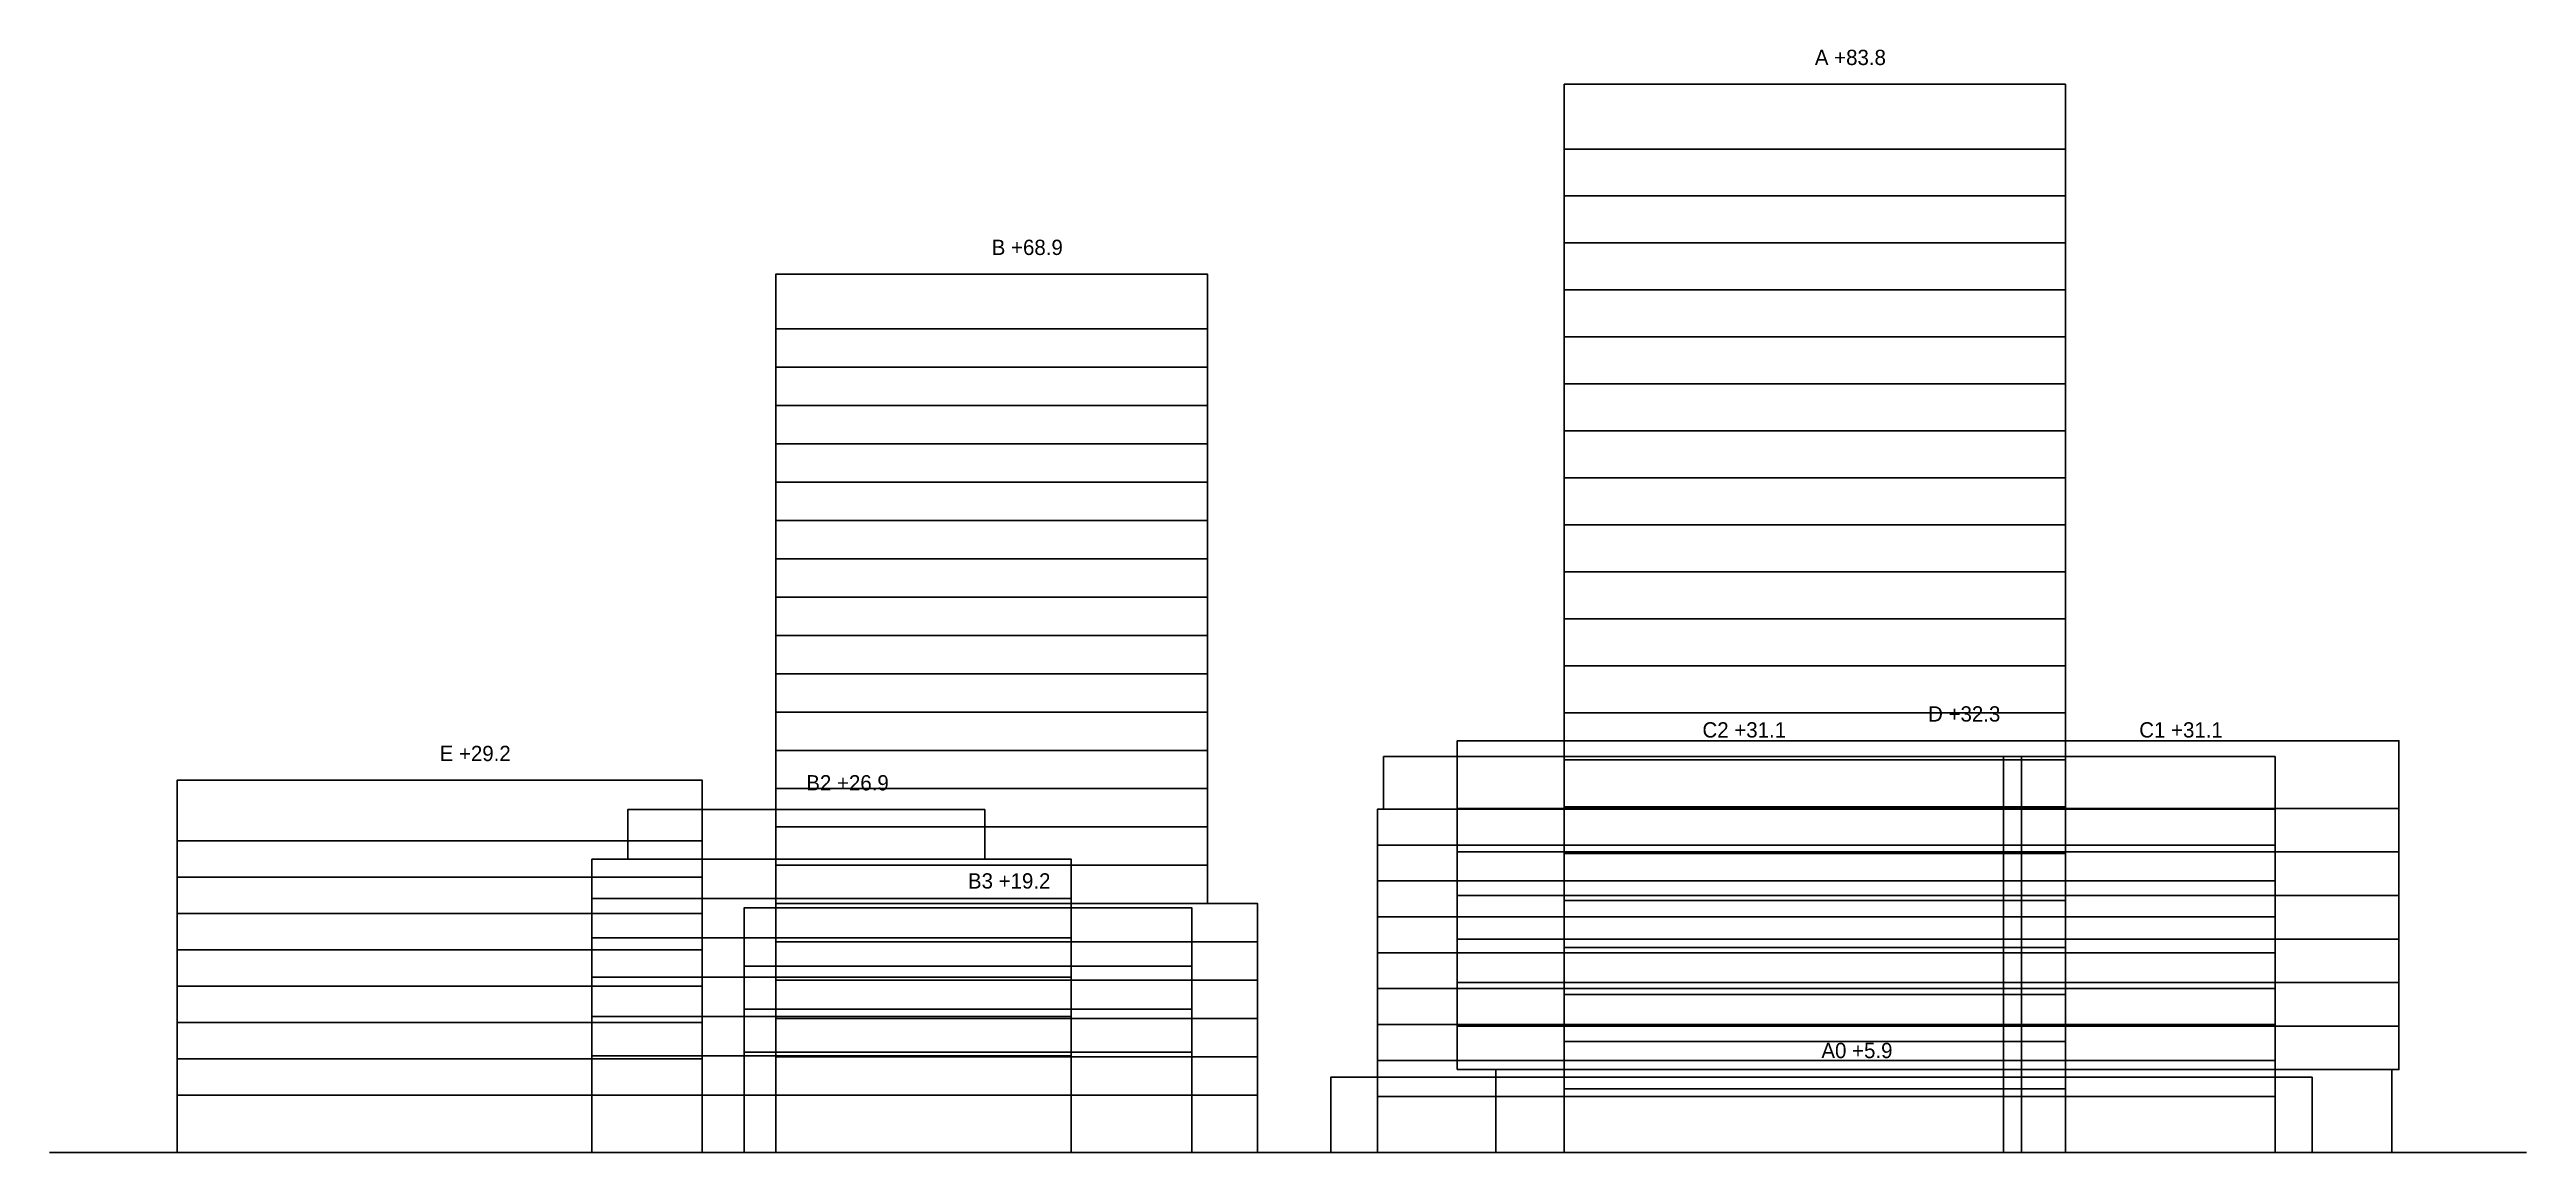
# Model space of a CAD drawing. Header units: metres. Extents: x -142 to 52, y 0 to 87.
import ezdxf

# ---------------------------------------------------------------- set-up
doc = ezdxf.new("R2010")
doc.units = ezdxf.units.M
for name, color, linetype in [('GROUND', 3, 'Continuous'), ('OUTLINE', 7, 'Continuous'), ('TEXT', 250, 'Continuous')]:
    doc.layers.add(name, color=color, linetype=linetype)

msp = doc.modelspace()

# ---------------------------------------------------------------- linework, layer by layer
at = {"layer": 'GROUND'}
msp.add_line((-142, 0), (52.29, 0), dxfattribs=at)
at = {"layer": 'OUTLINE'}
for points in [[(-23.19, 78.715), (16.13, 78.715), (16.13, 83.8), (-23.19, 83.8)], [(-23.19, 75.03), (16.13, 75.03), (16.13, 78.715), (-23.19, 78.715)], [(-23.19, 71.345), (16.13, 71.345), (16.13, 75.03), (-23.19, 75.03)], [(-23.19, 67.66), (16.13, 67.66), (16.13, 71.345), (-23.19, 71.345)], [(-85.02, 64.596), (-51.17, 64.596), (-51.17, 68.9008), (-85.02, 68.9008)], [(-23.19, 63.975), (16.13, 63.975), (16.13, 67.66), (-23.19, 67.66)], [(-85.02, 61.5912), (-51.17, 61.5912), (-51.17, 64.596), (-85.02, 64.596)], [(-23.19, 60.29), (16.13, 60.29), (16.13, 63.975), (-23.19, 63.975)], [(-85.02, 58.5864), (-51.17, 58.5864), (-51.17, 61.5912), (-85.02, 61.5912)], [(-23.19, 56.605), (16.13, 56.605), (16.13, 60.29), (-23.19, 60.29)], [(-85.02, 55.5816), (-51.17, 55.5816), (-51.17, 58.5864), (-85.02, 58.5864)], [(-23.19, 52.92), (16.13, 52.92), (16.13, 56.605), (-23.19, 56.605)], [(-85.02, 52.5768), (-51.17, 52.5768), (-51.17, 55.5816), (-85.02, 55.5816)], [(-85.02, 49.572), (-51.17, 49.572), (-51.17, 52.5768), (-85.02, 52.5768)], [(-23.19, 49.235), (16.13, 49.235), (16.13, 52.92), (-23.19, 52.92)], [(-85.02, 46.5672), (-51.17, 46.5672), (-51.17, 49.572), (-85.02, 49.572)], [(-23.19, 45.55), (16.13, 45.55), (16.13, 49.235), (-23.19, 49.235)], [(-85.02, 43.5624), (-51.17, 43.5624), (-51.17, 46.5672), (-85.02, 46.5672)], [(-23.19, 41.865), (16.13, 41.865), (16.13, 45.55), (-23.19, 45.55)], [(-85.02, 40.5576), (-51.17, 40.5576), (-51.17, 43.5624), (-85.02, 43.5624)], [(-23.19, 38.18), (16.13, 38.18), (16.13, 41.865), (-23.19, 41.865)], [(-85.02, 37.5528), (-51.17, 37.5528), (-51.17, 40.5576), (-85.02, 40.5576)], [(-85.02, 34.548), (-51.17, 34.548), (-51.17, 37.5528), (-85.02, 37.5528)], [(-23.19, 34.495), (16.13, 34.495), (16.13, 38.18), (-23.19, 38.18)], [(-85.02, 31.5432), (-51.17, 31.5432), (-51.17, 34.548), (-85.02, 34.548)], [(-23.19, 30.81), (16.13, 30.81), (16.13, 34.495), (-23.19, 34.495)], [(-85.02, 28.5384), (-51.17, 28.5384), (-51.17, 31.5432), (-85.02, 31.5432)], [(-31.58, 26.9858), (42.29, 26.9858), (42.29, 32.3001), (-31.58, 32.3001)], [(-132, 24.45), (-90.8, 24.45), (-90.8, 29.2), (-132, 29.2)], [(-37.3567, 26.9336), (12.67, 26.9336), (12.67, 31.0503), (-37.3567, 31.0503)], [(-23.19, 27.125), (16.13, 27.125), (16.13, 30.81), (-23.19, 30.81)], [(11.26, 26.9336), (32.57, 26.9336), (32.57, 31.0503), (11.26, 31.0503)], [(-85.02, 25.5336), (-51.17, 25.5336), (-51.17, 28.5384), (-85.02, 28.5384)], [(-96.64, 22.9998), (-68.64, 22.9998), (-68.64, 26.8998), (-96.64, 26.8998)], [(-85.02, 22.5288), (-51.17, 22.5288), (-51.17, 25.5336), (-85.02, 25.5336)], [(-37.83, 24.1169), (12.67, 24.1169), (12.67, 26.9336), (-37.83, 26.9336)], [(-31.58, 23.5715), (42.29, 23.5715), (42.29, 26.9858), (-31.58, 26.9858)], [(-23.19, 23.44), (16.13, 23.44), (16.13, 27.125), (-23.19, 27.125)], [(11.26, 24.1169), (32.57, 24.1169), (32.57, 26.9336), (11.26, 26.9336)], [(-132, 21.6), (-90.8, 21.6), (-90.8, 24.45), (-132, 24.45)], [(-37.83, 21.3002), (12.67, 21.3002), (12.67, 24.1169), (-37.83, 24.1169)], [(-31.58, 20.1572), (42.29, 20.1572), (42.29, 23.5715), (-31.58, 23.5715)], [(-23.19, 19.755), (16.13, 19.755), (16.13, 23.44), (-23.19, 23.44)], [(11.26, 21.3002), (32.57, 21.3002), (32.57, 24.1169), (11.26, 24.1169)], [(-132, 18.75), (-90.8, 18.75), (-90.8, 21.6), (-132, 21.6)], [(-99.45, 19.9165), (-61.86, 19.9165), (-61.86, 22.9998), (-99.45, 22.9998)], [(-85.02, 19.524), (-51.17, 19.524), (-51.17, 22.5288), (-85.02, 22.5288)], [(-99.45, 16.8332), (-61.86, 16.8332), (-61.86, 19.9165), (-99.45, 19.9165)], [(-85.02, 16.5192), (-47.2387, 16.5192), (-47.2387, 19.524), (-85.02, 19.524)], [(-37.83, 18.4835), (12.67, 18.4835), (12.67, 21.3002), (-37.83, 21.3002)], [(-31.58, 16.7429), (42.29, 16.7429), (42.29, 20.1572), (-31.58, 20.1572)], [(-23.19, 16.07), (16.13, 16.07), (16.13, 19.755), (-23.19, 19.755)], [(11.26, 18.4835), (32.57, 18.4835), (32.57, 21.3002), (11.26, 21.3002)], [(-132, 15.9), (-90.8, 15.9), (-90.8, 18.75), (-132, 18.75)], [(-87.51, 14.625), (-52.41, 14.625), (-52.41, 19.2), (-87.51, 19.2)], [(-37.83, 15.6668), (12.67, 15.6668), (12.67, 18.4835), (-37.83, 18.4835)], [(11.26, 15.6668), (32.57, 15.6668), (32.57, 18.4835), (11.26, 18.4835)], [(-132, 13.05), (-90.8, 13.05), (-90.8, 15.9), (-132, 15.9)], [(-99.45, 13.7499), (-61.86, 13.7499), (-61.86, 16.8332), (-99.45, 16.8332)], [(-85.02, 13.5144), (-47.2387, 13.5144), (-47.2387, 16.5192), (-85.02, 16.5192)], [(-37.83, 12.8501), (12.67, 12.8501), (12.67, 15.6668), (-37.83, 15.6668)], [(-31.58, 13.3286), (42.29, 13.3286), (42.29, 16.7429), (-31.58, 16.7429)], [(-23.19, 12.385), (16.13, 12.385), (16.13, 16.07), (-23.19, 16.07)], [(11.26, 12.8501), (32.57, 12.8501), (32.57, 15.6668), (11.26, 15.6668)], [(-99.45, 10.6666), (-61.86, 10.6666), (-61.86, 13.7499), (-99.45, 13.7499)], [(-87.51, 11.25), (-52.41, 11.25), (-52.41, 14.625), (-87.51, 14.625)], [(-132, 10.2), (-90.8, 10.2), (-90.8, 13.05), (-132, 13.05)], [(-85.02, 10.5096), (-47.2387, 10.5096), (-47.2387, 13.5144), (-85.02, 13.5144)], [(-37.83, 10.0334), (12.67, 10.0334), (12.67, 12.8501), (-37.83, 12.8501)], [(-31.58, 9.9143), (42.29, 9.9143), (42.29, 13.3286), (-31.58, 13.3286)], [(-23.19, 8.7), (16.13, 8.7), (16.13, 12.385), (-23.19, 12.385)], [(11.26, 10.0334), (32.57, 10.0334), (32.57, 12.8501), (11.26, 12.8501)], [(-132, 7.35), (-90.8, 7.35), (-90.8, 10.2), (-132, 10.2)], [(-99.45, 7.5833), (-61.86, 7.5833), (-61.86, 10.6666), (-99.45, 10.6666)], [(-87.51, 7.875), (-52.41, 7.875), (-52.41, 11.25), (-87.51, 11.25)], [(-85.02, 7.5048), (-47.2387, 7.5048), (-47.2387, 10.5096), (-85.02, 10.5096)], [(-37.83, 7.2167), (12.67, 7.2167), (12.67, 10.0334), (-37.83, 10.0334)], [(-31.58, 6.5), (42.29, 6.5), (42.29, 9.9143), (-31.58, 9.9143)], [(11.26, 7.2167), (32.57, 7.2167), (32.57, 10.0334), (11.26, 10.0334)], [(-87.51, 4.5), (-52.41, 4.5), (-52.41, 7.875), (-87.51, 7.875)], [(-23.19, 5), (16.13, 5), (16.13, 8.7), (-23.19, 8.7)], [(-132, 4.5), (-90.8, 4.5), (-90.8, 7.35), (-132, 7.35)], [(-99.45, 4.5), (-61.86, 4.5), (-61.86, 7.5833), (-99.45, 7.5833)], [(-85.02, 4.5), (-47.2387, 4.5), (-47.2387, 7.5048), (-85.02, 7.5048)], [(-41.5, 0), (35.47, 0), (35.47, 5.9), (-41.5, 5.9)], [(-37.83, 4.4), (12.67, 4.4), (12.67, 7.2167), (-37.83, 7.2167)], [(-28.551, 0), (41.7397, 0), (41.7397, 6.5), (-28.551, 6.5)], [(11.26, 4.4), (32.57, 4.4), (32.57, 7.2167), (11.26, 7.2167)], [(-132, 0), (-90.8, 0), (-90.8, 4.5), (-132, 4.5)], [(-99.45, 0), (-61.86, 0), (-61.86, 4.5), (-99.45, 4.5)], [(-87.51, 0), (-52.41, 0), (-52.41, 4.5), (-87.51, 4.5)], [(-85.02, 0), (-47.2387, 0), (-47.2387, 4.5), (-85.02, 4.5)], [(-37.83, 0), (12.67, 0), (12.67, 4.4), (-37.83, 4.4)], [(-23.19, 0), (16.13, 0), (16.13, 5), (-23.19, 5)], [(11.26, 0), (32.57, 0), (32.57, 4.4), (11.26, 4.4)]]:
    msp.add_lwpolyline(points, close=True, dxfattribs=at)

# ---------------------------------------------------------------- texts
at = {"layer": 'TEXT'}
for s, p in [('A +83.8', (-3.53, 85.3)), ('B +68.9', (-68.095, 70.4008)), ('D +32.3', (5.355, 33.8001)), ('C2 +31.1', (-12.3433, 32.5503)), ('C1 +31.1', (21.915, 32.5503)), ('E +29.2', (-111.4, 30.7)), ('B2 +26.9', (-82.64, 28.3998)), ('B3 +19.2', (-69.96, 20.7)), ('A0 +5.9', (-3.015, 7.4))]:
    msp.add_text(s, height=1.2, dxfattribs=at).set_placement(p)

doc.saveas('drawing.dxf')
